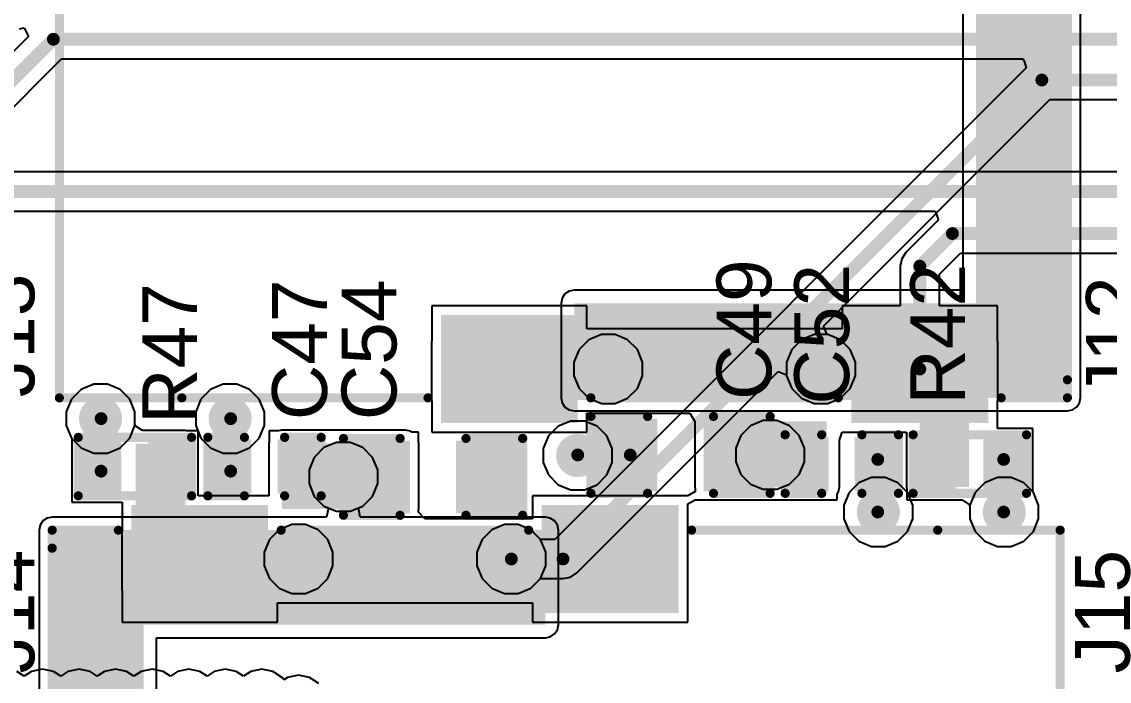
# Model space of a CAD drawing. Header units: inches. Extents: x -3 to 128, y -12 to 41.
# Drawn here: x 15.24 to 30.35, y 13.53 to 22.69 of the extents above; entities that cross this region are included whole.
import ezdxf

# ---------------------------------------------------------------- set-up
doc = ezdxf.new("R2010")
doc.units = ezdxf.units.IN
for name, color, linetype in [('Bottom Layer', 5, 'Continuous'), ('Bottom Overlay', 54, 'Continuous'), ('Layer 1', 16, 'Continuous'), ('Layer 2', 76, 'Continuous'), ('Top Layer', 1, 'Continuous'), ('Top Overlay', 2, 'Continuous'), ('Top Paste', 8, 'Continuous'), ('Top Solder', 216, 'Continuous'), ('Via Holes', 16, 'Continuous')]:
    doc.layers.add(name, color=color, linetype=linetype)
doc.styles.add('Arial', font='', dxfattribs={"height": 0.2})
doc.styles.get('Arial').set_extended_font_data('Arial')

msp = doc.modelspace()

# ---------------------------------------------------------------- hatches: boundary and pattern name
at = {"layer": 'Bottom Layer'}
h = msp.add_hatch(color=5, dxfattribs=at)
edge = h.paths.add_edge_path()
edge.add_arc((23.387, 17.867), 0.3, 0, 360)
h = msp.add_hatch(color=5, dxfattribs=at)
edge = h.paths.add_edge_path()
edge.add_arc((26.342, 17.867), 0.3, 0, 360)
h = msp.add_hatch(color=5, dxfattribs=at)
edge = h.paths.add_edge_path()
edge.add_arc((16.336, 17.178), 0.3, 0, 360)
h = msp.add_hatch(color=5, dxfattribs=at)
edge = h.paths.add_edge_path()
edge.add_arc((18.136, 17.178), 0.3, 0, 360)
h = msp.add_hatch(color=5, dxfattribs=at)
edge = h.paths.add_edge_path()
edge.add_arc((22.963, 16.666), 0.3, 0, 360)
h = msp.add_hatch(color=5, dxfattribs=at)
edge = h.paths.add_edge_path()
edge.add_arc((25.636, 16.674), 0.3, 0, 360)
h = msp.add_hatch(color=5, dxfattribs=at)
edge = h.paths.add_edge_path()
edge.add_arc((19.71, 16.37), 0.3, 0, 360)
h = msp.add_hatch(color=5, dxfattribs=at)
edge = h.paths.add_edge_path()
edge.add_arc((27.139, 15.881), 0.3, 0, 360)
h = msp.add_hatch(color=5, dxfattribs=at)
edge = h.paths.add_edge_path()
edge.add_arc((28.887, 15.881), 0.3, 0, 360)
h = msp.add_hatch(color=5, dxfattribs=at)
edge = h.paths.add_edge_path()
edge.add_arc((19.086, 15.229), 0.3, 0, 360)
h = msp.add_hatch(color=5, dxfattribs=at)
edge = h.paths.add_edge_path()
edge.add_arc((22.042, 15.229), 0.3, 0, 360)
at = {"layer": 'Layer 1'}
h = msp.add_hatch(color=16, dxfattribs=at)
edge = h.paths.add_edge_path()
edge.add_arc((23.387, 17.867), 0.3, 0, 360)
h = msp.add_hatch(color=16, dxfattribs=at)
edge = h.paths.add_edge_path()
edge.add_arc((26.342, 17.867), 0.3, 0, 360)
h = msp.add_hatch(color=16, dxfattribs=at)
edge = h.paths.add_edge_path()
edge.add_arc((16.336, 17.178), 0.3, 0, 360)
h = msp.add_hatch(color=16, dxfattribs=at)
edge = h.paths.add_edge_path()
edge.add_arc((18.136, 17.178), 0.3, 0, 360)
h = msp.add_hatch(color=16, dxfattribs=at)
edge = h.paths.add_edge_path()
edge.add_arc((22.963, 16.666), 0.3, 0, 360)
h = msp.add_hatch(color=16, dxfattribs=at)
edge = h.paths.add_edge_path()
edge.add_arc((25.636, 16.674), 0.3, 0, 360)
h = msp.add_hatch(color=16, dxfattribs=at)
edge = h.paths.add_edge_path()
edge.add_arc((19.71, 16.37), 0.3, 0, 360)
h = msp.add_hatch(color=16, dxfattribs=at)
edge = h.paths.add_edge_path()
edge.add_arc((27.139, 15.881), 0.3, 0, 360)
h = msp.add_hatch(color=16, dxfattribs=at)
edge = h.paths.add_edge_path()
edge.add_arc((28.887, 15.881), 0.3, 0, 360)
h = msp.add_hatch(color=16, dxfattribs=at)
edge = h.paths.add_edge_path()
edge.add_arc((19.086, 15.229), 0.3, 0, 360)
h = msp.add_hatch(color=16, dxfattribs=at)
edge = h.paths.add_edge_path()
edge.add_arc((22.042, 15.229), 0.3, 0, 360)
at = {"layer": 'Layer 2'}
for points in [[(29.765, 32.667), (28.495, 32.667), (28.495, 17.466), (29.765, 17.466)], [(29.765, 18.78), (22.915, 18.78), (22.915, 17.466), (29.765, 17.466)], [(15.664, 0.429), (16.934, 0.429), (16.934, 15.63), (15.664, 15.63)], [(15.664, 14.316), (22.514, 14.316), (22.514, 15.63), (15.664, 15.63)]]:
    msp.add_hatch(color=76, dxfattribs=at).paths.add_polyline_path(points)
h = msp.add_hatch(color=76, dxfattribs=at)
edge = h.paths.add_edge_path()
edge.add_arc((23.387, 17.867), 0.3, 0, 360)
h = msp.add_hatch(color=76, dxfattribs=at)
edge = h.paths.add_edge_path()
edge.add_arc((26.342, 17.867), 0.3, 0, 360)
h = msp.add_hatch(color=76, dxfattribs=at)
edge = h.paths.add_edge_path()
edge.add_arc((16.336, 17.178), 0.3, 0, 360)
h = msp.add_hatch(color=76, dxfattribs=at)
edge = h.paths.add_edge_path()
edge.add_arc((18.136, 17.178), 0.3, 0, 360)
h = msp.add_hatch(color=76, dxfattribs=at)
edge = h.paths.add_edge_path()
edge.add_arc((22.963, 16.666), 0.3, 0, 360)
h = msp.add_hatch(color=76, dxfattribs=at)
edge = h.paths.add_edge_path()
edge.add_arc((25.636, 16.674), 0.3, 0, 360)
h = msp.add_hatch(color=76, dxfattribs=at)
edge = h.paths.add_edge_path()
edge.add_arc((19.71, 16.37), 0.3, 0, 360)
h = msp.add_hatch(color=76, dxfattribs=at)
edge = h.paths.add_edge_path()
edge.add_arc((27.139, 15.881), 0.3, 0, 360)
h = msp.add_hatch(color=76, dxfattribs=at)
edge = h.paths.add_edge_path()
edge.add_arc((28.887, 15.881), 0.3, 0, 360)
h = msp.add_hatch(color=76, dxfattribs=at)
edge = h.paths.add_edge_path()
edge.add_arc((19.086, 15.229), 0.3, 0, 360)
h = msp.add_hatch(color=76, dxfattribs=at)
edge = h.paths.add_edge_path()
edge.add_arc((22.042, 15.229), 0.3, 0, 360)
at = {"layer": 'Top Layer'}
for points in [[(22.915, 17.167), (21.115, 17.167), (21.115, 18.567), (22.915, 18.567)], [(28.615, 17.167), (26.815, 17.167), (26.815, 18.567), (28.615, 18.567)], [(21.115, 17.437), (28.615, 17.437), (28.615, 18.245), (21.115, 18.245)], [(28.397, 18.059), (27.711, 18.059), (27.711, 16.23), (28.397, 16.23)], [(24.011, 17.119), (24.011, 16.23), (23.249, 16.23), (23.249, 17.119)], [(24.773, 16.23), (26.42, 16.23), (26.42, 17.14), (24.773, 17.14)], [(25.535, 17.119), (25.535, 16.23), (24.773, 16.23), (24.773, 17.119)], [(16.115, 16.195), (16.115, 16.83), (16.572, 16.83), (16.572, 16.195)], [(16.826, 15), (17.512, 15), (17.512, 16.83), (16.826, 16.83)], [(17.055, 16.195), (17.055, 16.83), (17.512, 16.83), (17.512, 16.195)], [(17.915, 16.195), (17.915, 16.83), (18.372, 16.83), (18.372, 16.195)], [(20.573, 16.835), (18.855, 16.835), (18.855, 15.925), (20.573, 15.925)], [(18.855, 16.195), (18.855, 16.83), (19.312, 16.83), (19.312, 16.195)], [(19.811, 15.925), (19.811, 16.814), (20.573, 16.814), (20.573, 15.925)], [(21.335, 15.925), (21.335, 16.814), (22.097, 16.814), (22.097, 15.925)], [(26.39, 16.865), (26.39, 16.23), (25.933, 16.23), (25.933, 16.865)], [(27.33, 16.865), (27.33, 16.23), (26.872, 16.23), (26.872, 16.865)], [(28.168, 16.865), (28.168, 16.23), (27.711, 16.23), (27.711, 16.865)], [(29.108, 16.865), (29.108, 16.23), (28.65, 16.23), (28.65, 16.865)], [(16.814, 15.929), (18.614, 15.929), (18.614, 14.529), (16.814, 14.529)], [(22.514, 15.929), (24.314, 15.929), (24.314, 14.529), (22.514, 14.529)], [(16.814, 14.799), (24.314, 14.799), (24.314, 15.607), (16.814, 15.607)]]:
    msp.add_hatch(color=1, dxfattribs=at).paths.add_polyline_path(points)
h = msp.add_hatch(color=1, dxfattribs=at)
edge = h.paths.add_edge_path()
edge.add_arc((23.387, 17.867), 0.3, 0, 360)
h = msp.add_hatch(color=1, dxfattribs=at)
edge = h.paths.add_edge_path()
edge.add_arc((26.342, 17.867), 0.3, 0, 360)
h = msp.add_hatch(color=1, dxfattribs=at)
edge = h.paths.add_edge_path()
edge.add_arc((16.336, 17.178), 0.3, 0, 360)
h = msp.add_hatch(color=1, dxfattribs=at)
edge = h.paths.add_edge_path()
edge.add_arc((18.136, 17.178), 0.3, 0, 360)
h = msp.add_hatch(color=1, dxfattribs=at)
edge = h.paths.add_edge_path()
edge.add_arc((22.963, 16.666), 0.3, 0, 360)
h = msp.add_hatch(color=1, dxfattribs=at)
edge = h.paths.add_edge_path()
edge.add_arc((25.636, 16.674), 0.3, 0, 360)
h = msp.add_hatch(color=1, dxfattribs=at)
edge = h.paths.add_edge_path()
edge.add_arc((19.71, 16.37), 0.3, 0, 360)
h = msp.add_hatch(color=1, dxfattribs=at)
edge = h.paths.add_edge_path()
edge.add_arc((27.139, 15.881), 0.3, 0, 360)
h = msp.add_hatch(color=1, dxfattribs=at)
edge = h.paths.add_edge_path()
edge.add_arc((28.887, 15.881), 0.3, 0, 360)
h = msp.add_hatch(color=1, dxfattribs=at)
edge = h.paths.add_edge_path()
edge.add_arc((19.086, 15.229), 0.3, 0, 360)
h = msp.add_hatch(color=1, dxfattribs=at)
edge = h.paths.add_edge_path()
edge.add_arc((22.042, 15.229), 0.3, 0, 360)
at = {"layer": 'Top Paste'}
for points in [[(22.915, 17.167), (21.115, 17.167), (21.115, 18.567), (22.915, 18.567)], [(28.615, 17.167), (26.815, 17.167), (26.815, 18.567), (28.615, 18.567)], [(24.011, 17.119), (24.011, 16.23), (23.249, 16.23), (23.249, 17.119)], [(25.535, 17.119), (25.535, 16.23), (24.773, 16.23), (24.773, 17.119)], [(16.115, 16.195), (16.115, 16.83), (16.572, 16.83), (16.572, 16.195)], [(17.055, 16.195), (17.055, 16.83), (17.512, 16.83), (17.512, 16.195)], [(17.915, 16.195), (17.915, 16.83), (18.372, 16.83), (18.372, 16.195)], [(18.855, 16.195), (18.855, 16.83), (19.312, 16.83), (19.312, 16.195)], [(19.811, 15.925), (19.811, 16.814), (20.573, 16.814), (20.573, 15.925)], [(21.335, 15.925), (21.335, 16.814), (22.097, 16.814), (22.097, 15.925)], [(26.39, 16.865), (26.39, 16.23), (25.933, 16.23), (25.933, 16.865)], [(27.33, 16.865), (27.33, 16.23), (26.872, 16.23), (26.872, 16.865)], [(28.168, 16.865), (28.168, 16.23), (27.711, 16.23), (27.711, 16.865)], [(29.108, 16.865), (29.108, 16.23), (28.65, 16.23), (28.65, 16.865)], [(16.814, 15.929), (18.614, 15.929), (18.614, 14.529), (16.814, 14.529)], [(22.514, 15.929), (24.314, 15.929), (24.314, 14.529), (22.514, 14.529)]]:
    msp.add_hatch(color=8, dxfattribs=at).paths.add_polyline_path(points)
at = {"layer": 'Top Solder'}
for points in [[(22.965, 17.117), (21.065, 17.117), (21.065, 18.617), (22.965, 18.617)], [(28.665, 17.117), (26.765, 17.117), (26.765, 18.617), (28.665, 18.617)], [(24.071, 17.179), (24.071, 16.17), (23.189, 16.17), (23.189, 17.179)], [(25.595, 17.179), (25.595, 16.17), (24.713, 16.17), (24.713, 17.179)], [(26.45, 16.925), (26.45, 16.17), (25.873, 16.17), (25.873, 16.925)], [(27.39, 16.925), (27.39, 16.17), (26.812, 16.17), (26.812, 16.925)], [(28.223, 16.92), (28.223, 16.175), (27.656, 16.175), (27.656, 16.92)], [(29.163, 16.92), (29.163, 16.175), (28.595, 16.175), (28.595, 16.92)], [(16.06, 16.14), (16.06, 16.885), (16.627, 16.885), (16.627, 16.14)], [(17, 16.14), (17, 16.885), (17.567, 16.885), (17.567, 16.14)], [(17.855, 16.135), (17.855, 16.89), (18.432, 16.89), (18.432, 16.135)], [(18.795, 16.135), (18.795, 16.89), (19.372, 16.89), (19.372, 16.135)], [(19.751, 15.865), (19.751, 16.874), (20.633, 16.874), (20.633, 15.865)], [(21.275, 15.865), (21.275, 16.874), (22.157, 16.874), (22.157, 15.865)], [(16.764, 15.979), (18.664, 15.979), (18.664, 14.479), (16.764, 14.479)], [(22.464, 15.979), (24.364, 15.979), (24.364, 14.479), (22.464, 14.479)]]:
    msp.add_hatch(color=216, dxfattribs=at).paths.add_polyline_path(points)
at = {"layer": 'Via Holes'}
h = msp.add_hatch(color=7, dxfattribs=at)
edge = h.paths.add_edge_path()
edge.add_arc((23.387, 17.867), 0.15, 0, 360)
h = msp.add_hatch(color=7, dxfattribs=at)
edge = h.paths.add_edge_path()
edge.add_arc((26.342, 17.867), 0.15, 0, 360)
h = msp.add_hatch(color=7, dxfattribs=at)
edge = h.paths.add_edge_path()
edge.add_arc((16.336, 17.178), 0.15, 0, 360)
h = msp.add_hatch(color=7, dxfattribs=at)
edge = h.paths.add_edge_path()
edge.add_arc((18.136, 17.178), 0.15, 0, 360)
h = msp.add_hatch(color=7, dxfattribs=at)
edge = h.paths.add_edge_path()
edge.add_arc((22.963, 16.666), 0.15, 0, 360)
h = msp.add_hatch(color=7, dxfattribs=at)
edge = h.paths.add_edge_path()
edge.add_arc((25.636, 16.674), 0.15, 0, 360)
h = msp.add_hatch(color=7, dxfattribs=at)
edge = h.paths.add_edge_path()
edge.add_arc((19.71, 16.37), 0.15, 0, 360)
h = msp.add_hatch(color=7, dxfattribs=at)
edge = h.paths.add_edge_path()
edge.add_arc((27.139, 15.881), 0.15, 0, 360)
h = msp.add_hatch(color=7, dxfattribs=at)
edge = h.paths.add_edge_path()
edge.add_arc((28.887, 15.881), 0.15, 0, 360)
h = msp.add_hatch(color=7, dxfattribs=at)
edge = h.paths.add_edge_path()
edge.add_arc((19.086, 15.229), 0.15, 0, 360)
h = msp.add_hatch(color=7, dxfattribs=at)
edge = h.paths.add_edge_path()
edge.add_arc((22.042, 15.229), 0.15, 0, 360)

# ---------------------------------------------------------------- linework, layer by layer
at = {"layer": 'Bottom Layer'}
for p, q in [((23.292, 18.345), (23.116, 18.272)), ((23.482, 18.345), (23.292, 18.345)), ((23.657, 18.272), (23.482, 18.345)), ((26.247, 18.345), (26.072, 18.272)), ((26.437, 18.345), (26.247, 18.345)), ((26.613, 18.272), (26.437, 18.345)), ((22.982, 18.138), (22.909, 17.962)), ((23.116, 18.272), (22.982, 18.138)), ((23.792, 18.138), (23.657, 18.272)), ((23.865, 17.962), (23.792, 18.138)), ((25.937, 18.138), (25.865, 17.962)), ((26.072, 18.272), (25.937, 18.138)), ((26.747, 18.138), (26.613, 18.272)), ((26.82, 17.962), (26.747, 18.138)), ((22.909, 17.962), (22.909, 17.772)), ((23.865, 17.772), (23.865, 17.962)), ((25.865, 17.962), (25.865, 17.772)), ((26.82, 17.772), (26.82, 17.962)), ((22.909, 17.772), (22.982, 17.596)), ((23.792, 17.596), (23.865, 17.772)), ((25.865, 17.772), (25.937, 17.596)), ((26.747, 17.596), (26.82, 17.772)), ((16.065, 17.583), (15.931, 17.449)), ((16.241, 17.656), (16.065, 17.583)), ((16.431, 17.656), (16.241, 17.656)), ((16.607, 17.583), (16.431, 17.656)), ((16.741, 17.449), (16.607, 17.583)), ((17.865, 17.583), (17.731, 17.449)), ((18.041, 17.656), (17.865, 17.583)), ((18.231, 17.656), (18.041, 17.656)), ((18.407, 17.583), (18.231, 17.656)), ((18.541, 17.449), (18.407, 17.583)), ((22.982, 17.596), (23.116, 17.462)), ((23.657, 17.462), (23.792, 17.596)), ((25.937, 17.596), (26.072, 17.462)), ((26.613, 17.462), (26.747, 17.596)), ((15.931, 17.449), (15.858, 17.273)), ((16.814, 17.273), (16.741, 17.449)), ((17.731, 17.449), (17.658, 17.273)), ((18.614, 17.273), (18.541, 17.449)), ((23.116, 17.462), (23.292, 17.389)), ((23.292, 17.389), (23.482, 17.389)), ((23.482, 17.389), (23.657, 17.462)), ((26.072, 17.462), (26.247, 17.389)), ((26.247, 17.389), (26.437, 17.389)), ((26.437, 17.389), (26.613, 17.462)), ((15.858, 17.273), (15.858, 17.083)), ((16.814, 17.083), (16.814, 17.273)), ((17.658, 17.273), (17.658, 17.083)), ((18.614, 17.083), (18.614, 17.273)), ((15.858, 17.083), (15.931, 16.908)), ((16.741, 16.908), (16.814, 17.083)), ((17.658, 17.083), (17.731, 16.908)), ((18.541, 16.908), (18.614, 17.083)), ((22.693, 17.072), (22.558, 16.937)), ((22.868, 17.144), (22.693, 17.072)), ((23.058, 17.144), (22.868, 17.144)), ((23.234, 17.072), (23.058, 17.144)), ((23.368, 16.937), (23.234, 17.072)), ((22.558, 16.937), (22.485, 16.761)), ((23.441, 16.761), (23.368, 16.937)), ((15.931, 16.908), (16.065, 16.773)), ((16.065, 16.773), (16.241, 16.7)), ((16.431, 16.7), (16.607, 16.773)), ((16.607, 16.773), (16.741, 16.908)), ((17.731, 16.908), (17.865, 16.773)), ((17.865, 16.773), (18.041, 16.7)), ((18.231, 16.7), (18.407, 16.773)), ((18.407, 16.773), (18.541, 16.908)), ((16.241, 16.7), (16.431, 16.7)), ((18.041, 16.7), (18.231, 16.7)), ((22.485, 16.761), (22.485, 16.571)), ((23.441, 16.571), (23.441, 16.761)), ((22.485, 16.571), (22.558, 16.396)), ((23.368, 16.396), (23.441, 16.571)), ((22.558, 16.396), (22.693, 16.261)), ((23.234, 16.261), (23.368, 16.396)), ((27.044, 16.359), (26.868, 16.286)), ((27.234, 16.359), (27.044, 16.359)), ((27.41, 16.286), (27.234, 16.359)), ((28.792, 16.359), (28.616, 16.286)), ((28.982, 16.359), (28.792, 16.359)), ((29.158, 16.286), (28.982, 16.359)), ((22.693, 16.261), (22.868, 16.189)), ((22.868, 16.189), (23.058, 16.189)), ((23.058, 16.189), (23.234, 16.261)), ((26.868, 16.286), (26.734, 16.152)), ((27.544, 16.152), (27.41, 16.286)), ((28.616, 16.286), (28.482, 16.152)), ((29.292, 16.152), (29.158, 16.286)), ((26.734, 16.152), (26.661, 15.976)), ((27.617, 15.976), (27.544, 16.152)), ((28.482, 16.152), (28.409, 15.976)), ((29.365, 15.976), (29.292, 16.152)), ((26.661, 15.976), (26.661, 15.786)), ((27.617, 15.786), (27.617, 15.976)), ((28.409, 15.976), (28.409, 15.786)), ((29.365, 15.786), (29.365, 15.976)), ((26.661, 15.786), (26.734, 15.61)), ((27.544, 15.61), (27.617, 15.786)), ((28.409, 15.786), (28.482, 15.61)), ((29.292, 15.61), (29.365, 15.786)), ((18.815, 15.634), (18.681, 15.5)), ((18.991, 15.707), (18.815, 15.634)), ((19.181, 15.707), (18.991, 15.707)), ((19.357, 15.634), (19.181, 15.707)), ((19.491, 15.5), (19.357, 15.634)), ((21.771, 15.634), (21.637, 15.5)), ((21.947, 15.707), (21.771, 15.634)), ((22.137, 15.707), (21.947, 15.707)), ((22.312, 15.634), (22.137, 15.707)), ((22.447, 15.5), (22.312, 15.634)), ((26.734, 15.61), (26.868, 15.476)), ((27.41, 15.476), (27.544, 15.61)), ((28.482, 15.61), (28.616, 15.476)), ((29.158, 15.476), (29.292, 15.61)), ((18.681, 15.5), (18.608, 15.324)), ((19.564, 15.324), (19.491, 15.5)), ((21.637, 15.5), (21.564, 15.324)), ((22.519, 15.324), (22.447, 15.5)), ((26.868, 15.476), (27.044, 15.403)), ((27.234, 15.403), (27.41, 15.476)), ((28.616, 15.476), (28.792, 15.403)), ((28.982, 15.403), (29.158, 15.476)), ((18.608, 15.324), (18.608, 15.134)), ((19.564, 15.134), (19.564, 15.324)), ((21.564, 15.324), (21.564, 15.134)), ((22.519, 15.134), (22.519, 15.324)), ((27.044, 15.403), (27.234, 15.403)), ((28.792, 15.403), (28.982, 15.403)), ((18.608, 15.134), (18.681, 14.959)), ((19.491, 14.959), (19.564, 15.134)), ((21.564, 15.134), (21.637, 14.959)), ((22.447, 14.959), (22.519, 15.134)), ((18.681, 14.959), (18.815, 14.824)), ((19.357, 14.824), (19.491, 14.959)), ((21.637, 14.959), (21.771, 14.824)), ((22.312, 14.824), (22.447, 14.959)), ((18.815, 14.824), (18.991, 14.751)), ((19.181, 14.751), (19.357, 14.824)), ((21.771, 14.824), (21.947, 14.751)), ((22.137, 14.751), (22.312, 14.824)), ((18.991, 14.751), (19.181, 14.751)), ((21.947, 14.751), (22.137, 14.751))]:
    msp.add_line(p, q, dxfattribs=at)
at = {"layer": 'Layer 1'}
for p, q in [((15.209, 22.589), (15.274, 22.602)), ((15.274, 22.602), (15.336, 22.485)), ((15.336, 22.485), (11.196, 18.345)), ((11.58, 17.96), (15.794, 22.174)), ((15.794, 22.174), (29.144, 22.174)), ((29.144, 22.174), (29.166, 22.143)), ((29.166, 22.143), (29.192, 22.047)), ((29.192, 22.047), (22.647, 15.501)), ((26.377, 18.462), (29.522, 21.607)), ((29.522, 21.607), (54.808, 21.607)), ((26.426, 18.345), (26.377, 18.462)), ((23.292, 18.345), (23.116, 18.272)), ((23.482, 18.345), (23.292, 18.345)), ((23.657, 18.272), (23.482, 18.345)), ((26.437, 18.345), (26.426, 18.345)), ((26.613, 18.272), (26.437, 18.345)), ((22.982, 18.138), (22.909, 17.962)), ((23.116, 18.272), (22.982, 18.138)), ((23.792, 18.138), (23.657, 18.272)), ((23.865, 17.962), (23.792, 18.138)), ((26.747, 18.138), (26.613, 18.272)), ((26.82, 17.962), (26.747, 18.138)), ((22.909, 17.962), (22.909, 17.772)), ((22.952, 15.037), (25.747, 17.832)), ((23.865, 17.772), (23.865, 17.962)), ((25.747, 17.832), (25.865, 17.784)), ((26.82, 17.772), (26.82, 17.962)), ((22.909, 17.772), (22.982, 17.596)), ((23.792, 17.596), (23.865, 17.772)), ((25.865, 17.784), (25.865, 17.772)), ((25.865, 17.772), (25.937, 17.596)), ((26.747, 17.596), (26.82, 17.772)), ((16.065, 17.583), (15.931, 17.449)), ((16.241, 17.656), (16.065, 17.583)), ((16.431, 17.656), (16.241, 17.656)), ((16.607, 17.583), (16.431, 17.656)), ((16.741, 17.449), (16.607, 17.583)), ((22.982, 17.596), (23.116, 17.462)), ((23.657, 17.462), (23.792, 17.596)), ((25.937, 17.596), (26.072, 17.462)), ((26.613, 17.462), (26.747, 17.596)), ((15.931, 17.449), (15.858, 17.273)), ((16.814, 17.273), (16.741, 17.449)), ((23.116, 17.462), (23.292, 17.389)), ((23.292, 17.389), (23.482, 17.389)), ((23.482, 17.389), (23.657, 17.462)), ((26.072, 17.462), (26.247, 17.389)), ((26.247, 17.389), (26.437, 17.389)), ((26.437, 17.389), (26.613, 17.462)), ((15.858, 17.273), (15.858, 17.083)), ((16.814, 17.083), (16.814, 17.273)), ((15.858, 17.083), (15.931, 16.908)), ((16.741, 16.908), (16.814, 17.083)), ((25.365, 17.079), (25.231, 16.945)), ((25.541, 17.152), (25.365, 17.079)), ((25.731, 17.152), (25.541, 17.152)), ((25.907, 17.079), (25.731, 17.152)), ((26.041, 16.945), (25.907, 17.079)), ((25.231, 16.945), (25.158, 16.769)), ((26.114, 16.769), (26.041, 16.945)), ((15.931, 16.908), (16.065, 16.773)), ((16.065, 16.773), (16.241, 16.7)), ((16.431, 16.7), (16.607, 16.773)), ((16.607, 16.773), (16.741, 16.908)), ((19.439, 16.775), (19.305, 16.64)), ((19.615, 16.847), (19.439, 16.775)), ((19.805, 16.847), (19.615, 16.847)), ((19.98, 16.775), (19.805, 16.847)), ((20.115, 16.64), (19.98, 16.775)), ((25.158, 16.769), (25.158, 16.579)), ((26.114, 16.579), (26.114, 16.769)), ((16.241, 16.7), (16.431, 16.7)), ((19.305, 16.64), (19.232, 16.465)), ((20.187, 16.465), (20.115, 16.64)), ((19.232, 16.465), (19.232, 16.275)), ((20.187, 16.275), (20.187, 16.465)), ((25.158, 16.579), (25.231, 16.404)), ((26.041, 16.404), (26.114, 16.579)), ((25.231, 16.404), (25.365, 16.269)), ((25.907, 16.269), (26.041, 16.404)), ((28.792, 16.359), (28.616, 16.286)), ((28.982, 16.359), (28.792, 16.359)), ((29.158, 16.286), (28.982, 16.359)), ((19.232, 16.275), (19.305, 16.099)), ((20.115, 16.099), (20.187, 16.275)), ((25.365, 16.269), (25.541, 16.197)), ((25.541, 16.197), (25.731, 16.197)), ((25.731, 16.197), (25.907, 16.269)), ((28.616, 16.286), (28.482, 16.152)), ((29.292, 16.152), (29.158, 16.286)), ((19.305, 16.099), (19.439, 15.964)), ((19.98, 15.964), (20.115, 16.099)), ((28.482, 16.152), (28.409, 15.976)), ((29.365, 15.976), (29.292, 16.152)), ((19.439, 15.964), (19.615, 15.892)), ((19.615, 15.892), (19.805, 15.892)), ((19.805, 15.892), (19.98, 15.964)), ((28.409, 15.976), (28.409, 15.786)), ((29.365, 15.786), (29.365, 15.976)), ((28.409, 15.786), (28.482, 15.61)), ((29.292, 15.61), (29.365, 15.786)), ((18.815, 15.634), (18.681, 15.5)), ((18.991, 15.707), (18.815, 15.634)), ((19.181, 15.707), (18.991, 15.707)), ((19.357, 15.634), (19.181, 15.707)), ((19.491, 15.5), (19.357, 15.634)), ((21.771, 15.634), (21.637, 15.5)), ((21.947, 15.707), (21.771, 15.634)), ((22.137, 15.707), (21.947, 15.707)), ((22.312, 15.634), (22.137, 15.707)), ((22.445, 15.501), (22.312, 15.634)), ((28.482, 15.61), (28.616, 15.476)), ((29.158, 15.476), (29.292, 15.61)), ((18.681, 15.5), (18.608, 15.324)), ((19.564, 15.324), (19.491, 15.5)), ((21.637, 15.5), (21.564, 15.324)), ((22.647, 15.501), (22.445, 15.501)), ((28.616, 15.476), (28.792, 15.403)), ((28.982, 15.403), (29.158, 15.476)), ((18.608, 15.324), (18.608, 15.134)), ((19.564, 15.134), (19.564, 15.324)), ((21.564, 15.324), (21.564, 15.134)), ((28.792, 15.403), (28.982, 15.403)), ((18.608, 15.134), (18.681, 14.959)), ((19.491, 14.959), (19.564, 15.134)), ((21.564, 15.134), (21.637, 14.959)), ((18.681, 14.959), (18.815, 14.824)), ((19.357, 14.824), (19.491, 14.959)), ((21.637, 14.959), (21.771, 14.824)), ((22.312, 14.824), (22.445, 14.957)), ((22.445, 14.957), (22.759, 14.957)), ((22.759, 14.957), (22.863, 14.978)), ((22.863, 14.978), (22.952, 15.037)), ((18.815, 14.824), (18.991, 14.751)), ((19.181, 14.751), (19.357, 14.824)), ((21.771, 14.824), (21.947, 14.751)), ((22.137, 14.751), (22.312, 14.824)), ((18.991, 14.751), (19.181, 14.751)), ((21.947, 14.751), (22.137, 14.751)), ((15.275, 13.6), (15.174, 13.667)), ((15.375, 13.667), (15.275, 13.6)), ((15.529, 13.698), (15.375, 13.667)), ((15.682, 13.667), (15.529, 13.698)), ((15.783, 13.6), (15.682, 13.667)), ((15.883, 13.667), (15.783, 13.6)), ((16.037, 13.698), (15.883, 13.667)), ((16.19, 13.667), (16.037, 13.698)), ((16.291, 13.6), (16.19, 13.667)), ((16.391, 13.667), (16.291, 13.6)), ((16.545, 13.698), (16.391, 13.667)), ((16.698, 13.667), (16.545, 13.698)), ((16.799, 13.6), (16.698, 13.667)), ((16.899, 13.667), (16.799, 13.6)), ((17.053, 13.698), (16.899, 13.667)), ((17.206, 13.667), (17.053, 13.698)), ((17.307, 13.6), (17.206, 13.667)), ((17.407, 13.667), (17.307, 13.6)), ((17.561, 13.698), (17.407, 13.667)), ((17.714, 13.667), (17.561, 13.698)), ((17.815, 13.6), (17.714, 13.667)), ((17.915, 13.667), (17.815, 13.6)), ((18.069, 13.698), (17.915, 13.667)), ((18.222, 13.667), (18.069, 13.698)), ((18.323, 13.6), (18.222, 13.667)), ((18.423, 13.667), (18.323, 13.6)), ((18.577, 13.698), (18.423, 13.667)), ((18.73, 13.667), (18.577, 13.698)), ((18.861, 13.58), (18.73, 13.667)), ((19.085, 13.616), (18.931, 13.585)), ((19.238, 13.585), (19.085, 13.616)), ((18.88, 13.551), (18.861, 13.58)), ((18.931, 13.585), (18.88, 13.551)), ((19.369, 13.498), (19.238, 13.585))]:
    msp.add_line(p, q, dxfattribs=at)
for points in [[(11.102, 17.867, 0.178, 0.178, 0), (15.681, 22.446, 0.178, 0.178, 0)], [(15.681, 22.446, 0.178, 0.178, 0), (56.021, 22.446, 0.178, 0.178, 0)], [(22.759, 15.229, 0.178, 0.178, 0), (29.409, 21.879, 0.178, 0.178, 0)], [(29.409, 21.879, 0.178, 0.178, 0), (55.212, 21.879, 0.178, 0.178, 0)], [(22.042, 15.229, 0.178, 0.178, 0), (22.759, 15.229, 0.178, 0.178, 0)]]:
    msp.add_lwpolyline(points, format="xyseb", dxfattribs=at)
for points in [[(15.637, 22.446, 0.0889, 0.0889, 1), (15.726, 22.446, 0.0889, 0.0889, 1)], [(15.637, 22.446, 0.0889, 0.0889, 1), (15.726, 22.446, 0.0889, 0.0889, 1)], [(29.365, 21.879, 0.0889, 0.0889, 1), (29.454, 21.879, 0.0889, 0.0889, 1)], [(29.365, 21.879, 0.0889, 0.0889, 1), (29.454, 21.879, 0.0889, 0.0889, 1)], [(21.997, 15.229, 0.0889, 0.0889, 1), (22.086, 15.229, 0.0889, 0.0889, 1)], [(22.715, 15.229, 0.0889, 0.0889, 1), (22.804, 15.229, 0.0889, 0.0889, 1)], [(22.715, 15.229, 0.0889, 0.0889, 1), (22.804, 15.229, 0.0889, 0.0889, 1)]]:
    msp.add_lwpolyline(points, format="xyseb", close=True, dxfattribs=at)
at = {"layer": 'Layer 2'}
for p, q in [((28.313, 32.667), (28.313, 18.962)), ((29.946, 17.466), (29.946, 32.667)), ((22.786, 18.909), (22.747, 18.85)), ((22.845, 18.948), (22.786, 18.909)), ((22.915, 18.962), (22.845, 18.948)), ((28.313, 18.962), (22.915, 18.962)), ((22.747, 18.85), (22.733, 18.78)), ((22.733, 18.78), (22.733, 17.466)), ((17.865, 17.583), (17.731, 17.449)), ((18.041, 17.656), (17.865, 17.583)), ((18.231, 17.656), (18.041, 17.656)), ((18.407, 17.583), (18.231, 17.656)), ((18.541, 17.449), (18.407, 17.583)), ((17.731, 17.449), (17.658, 17.273)), ((18.614, 17.273), (18.541, 17.449)), ((22.733, 17.466), (22.747, 17.397)), ((22.747, 17.397), (22.786, 17.338)), ((29.893, 17.338), (29.932, 17.397)), ((29.932, 17.397), (29.946, 17.466)), ((17.658, 17.273), (17.658, 17.083)), ((18.614, 17.083), (18.614, 17.273)), ((22.786, 17.338), (22.845, 17.298)), ((22.845, 17.298), (22.915, 17.285)), ((22.915, 17.285), (29.765, 17.285)), ((29.765, 17.285), (29.834, 17.298)), ((29.834, 17.298), (29.893, 17.338)), ((17.658, 17.083), (17.731, 16.908)), ((18.541, 16.908), (18.614, 17.083)), ((22.693, 17.072), (22.558, 16.937)), ((22.868, 17.144), (22.693, 17.072)), ((23.058, 17.144), (22.868, 17.144)), ((23.234, 17.072), (23.058, 17.144)), ((23.368, 16.937), (23.234, 17.072)), ((25.365, 17.079), (25.231, 16.945)), ((25.541, 17.152), (25.365, 17.079)), ((25.731, 17.152), (25.541, 17.152)), ((25.907, 17.079), (25.731, 17.152)), ((26.041, 16.945), (25.907, 17.079)), ((22.558, 16.937), (22.485, 16.761)), ((23.441, 16.761), (23.368, 16.937)), ((25.231, 16.945), (25.158, 16.769)), ((26.114, 16.769), (26.041, 16.945)), ((17.731, 16.908), (17.865, 16.773)), ((17.865, 16.773), (18.041, 16.7)), ((18.231, 16.7), (18.407, 16.773)), ((18.407, 16.773), (18.541, 16.908)), ((19.439, 16.775), (19.305, 16.64)), ((19.615, 16.847), (19.439, 16.775)), ((19.805, 16.847), (19.615, 16.847)), ((19.98, 16.775), (19.805, 16.847)), ((20.115, 16.64), (19.98, 16.775)), ((25.158, 16.769), (25.158, 16.579)), ((26.114, 16.579), (26.114, 16.769)), ((18.041, 16.7), (18.231, 16.7)), ((19.305, 16.64), (19.232, 16.465)), ((20.187, 16.465), (20.115, 16.64)), ((22.485, 16.761), (22.485, 16.571)), ((23.441, 16.571), (23.441, 16.761)), ((19.232, 16.465), (19.232, 16.275)), ((20.187, 16.275), (20.187, 16.465)), ((22.485, 16.571), (22.558, 16.396)), ((23.368, 16.396), (23.441, 16.571)), ((25.158, 16.579), (25.231, 16.404)), ((26.041, 16.404), (26.114, 16.579)), ((22.558, 16.396), (22.693, 16.261)), ((23.234, 16.261), (23.368, 16.396)), ((25.231, 16.404), (25.365, 16.269)), ((25.907, 16.269), (26.041, 16.404)), ((27.044, 16.359), (26.868, 16.286)), ((27.234, 16.359), (27.044, 16.359)), ((27.41, 16.286), (27.234, 16.359)), ((19.232, 16.275), (19.305, 16.099)), ((20.115, 16.099), (20.187, 16.275)), ((22.693, 16.261), (22.868, 16.189)), ((22.868, 16.189), (23.058, 16.189)), ((23.058, 16.189), (23.234, 16.261)), ((25.365, 16.269), (25.541, 16.197)), ((25.541, 16.197), (25.731, 16.197)), ((25.731, 16.197), (25.907, 16.269)), ((26.868, 16.286), (26.734, 16.152)), ((27.544, 16.152), (27.41, 16.286)), ((19.305, 16.099), (19.439, 15.964)), ((19.98, 15.964), (20.115, 16.099)), ((26.734, 16.152), (26.661, 15.976)), ((27.617, 15.976), (27.544, 16.152)), ((19.439, 15.964), (19.502, 15.939)), ((19.502, 15.939), (19.476, 15.812)), ((19.918, 15.939), (19.98, 15.964)), ((19.943, 15.812), (19.918, 15.939)), ((26.661, 15.976), (26.661, 15.786)), ((27.617, 15.786), (27.617, 15.976)), ((15.536, 15.758), (15.496, 15.7)), ((15.594, 15.798), (15.536, 15.758)), ((15.664, 15.812), (15.594, 15.798)), ((19.476, 15.812), (15.664, 15.812)), ((22.514, 15.812), (19.943, 15.812)), ((22.583, 15.798), (22.514, 15.812)), ((22.642, 15.758), (22.583, 15.798)), ((22.681, 15.7), (22.642, 15.758)), ((26.661, 15.786), (26.734, 15.61)), ((27.544, 15.61), (27.617, 15.786)), ((15.496, 15.7), (15.483, 15.63)), ((15.483, 15.63), (15.483, 14.316)), ((22.695, 15.63), (22.681, 15.7)), ((22.695, 14.316), (22.695, 15.63)), ((26.734, 15.61), (26.868, 15.476)), ((27.41, 15.476), (27.544, 15.61)), ((26.868, 15.476), (27.044, 15.403)), ((27.234, 15.403), (27.41, 15.476)), ((27.044, 15.403), (27.234, 15.403)), ((15.483, 14.316), (15.483, 0.429)), ((22.642, 14.188), (22.681, 14.246)), ((22.681, 14.246), (22.695, 14.316)), ((17.115, 0.429), (17.115, 14.135)), ((17.115, 14.135), (22.514, 14.135)), ((22.514, 14.135), (22.583, 14.148)), ((22.583, 14.148), (22.642, 14.188))]:
    msp.add_line(p, q, dxfattribs=at)
at = {"layer": 'Top Layer'}
for p, q in [((56.395, 20.604), (11.743, 20.604)), ((11.706, 20.06), (27.927, 20.06)), ((27.927, 20.06), (27.966, 19.963)), ((27.966, 19.963), (27.969, 19.933)), ((27.969, 19.933), (27.522, 19.487)), ((27.522, 19.487), (27.463, 19.399)), ((27.463, 19.399), (27.443, 19.295)), ((27.986, 19.182), (28.28, 19.476)), ((28.28, 19.476), (58.406, 19.476)), ((27.443, 19.295), (27.443, 18.745)), ((27.986, 18.745), (27.986, 19.182)), ((23.092, 18.745), (20.937, 18.745)), ((20.937, 18.745), (20.937, 18.262)), ((23.092, 18.426), (23.092, 18.745)), ((27.443, 18.745), (26.637, 18.745)), ((26.637, 18.745), (26.637, 18.426)), ((28.792, 18.745), (27.986, 18.745)), ((28.792, 18.262), (28.792, 18.745)), ((26.637, 18.426), (23.092, 18.426)), ((20.937, 18.262), (20.933, 18.245)), ((20.933, 18.245), (20.933, 17.437)), ((28.796, 18.245), (28.792, 18.262)), ((28.796, 17.437), (28.796, 18.245)), ((16.065, 17.583), (15.931, 17.449)), ((16.241, 17.656), (16.065, 17.583)), ((16.431, 17.656), (16.241, 17.656)), ((16.607, 17.583), (16.431, 17.656)), ((16.741, 17.449), (16.607, 17.583)), ((15.931, 17.449), (15.858, 17.273)), ((16.814, 17.273), (16.741, 17.449)), ((20.933, 17.437), (20.937, 17.42)), ((20.937, 17.42), (20.937, 16.989)), ((28.792, 17.42), (28.796, 17.437)), ((28.792, 17.043), (28.792, 17.42)), ((15.858, 17.273), (15.858, 17.083)), ((16.814, 17.133), (16.814, 17.273)), ((23.092, 16.989), (23.092, 17.256)), ((23.092, 17.256), (24.519, 17.256)), ((24.519, 17.256), (24.591, 17.14)), ((15.858, 17.083), (15.931, 16.908)), ((16.819, 17.08), (16.814, 17.133)), ((16.921, 17.011), (16.819, 17.08)), ((24.591, 17.14), (24.591, 16.23)), ((17.512, 17.011), (16.921, 17.011)), ((17.53, 17.007), (17.512, 17.011)), ((17.69, 17.007), (17.53, 17.007)), ((17.69, 16.847), (17.69, 17.007)), ((18.81, 17.007), (18.677, 17.007)), ((18.677, 17.007), (18.677, 16.852)), ((18.855, 17.016), (18.81, 17.007)), ((20.573, 17.016), (18.855, 17.016)), ((20.643, 17.002), (20.573, 17.016)), ((20.659, 16.992), (20.643, 17.002)), ((20.751, 16.992), (20.659, 16.992)), ((20.751, 16.853), (20.751, 16.992)), ((20.937, 16.989), (23.092, 16.989)), ((26.601, 16.877), (26.637, 16.989)), ((26.637, 16.989), (27.529, 16.989)), ((27.529, 16.989), (27.529, 16.23)), ((29.285, 17.043), (28.792, 17.043)), ((29.285, 16.158), (29.285, 17.043)), ((15.931, 16.908), (15.937, 16.901)), ((15.937, 16.901), (15.937, 16.017)), ((17.694, 16.83), (17.69, 16.847)), ((17.694, 16.107), (17.694, 16.83)), ((18.677, 16.852), (18.674, 16.835)), ((18.674, 16.835), (18.674, 16.107)), ((20.755, 16.835), (20.751, 16.853)), ((20.755, 15.925), (20.755, 16.835)), ((26.601, 16.23), (26.601, 16.877)), ((24.595, 16.165), (24.492, 16.107)), ((24.591, 16.23), (24.595, 16.212)), ((24.595, 16.212), (24.595, 16.179)), ((24.595, 16.179), (24.595, 16.165)), ((26.587, 16.16), (26.601, 16.23)), ((27.529, 16.23), (27.533, 16.212)), ((27.533, 16.212), (27.533, 16.052)), ((15.937, 16.017), (16.636, 16.017)), ((16.636, 16.017), (16.636, 15.624)), ((18.674, 16.107), (17.694, 16.107)), ((24.433, 16.107), (22.336, 16.107)), ((22.336, 16.107), (22.336, 15.788)), ((24.473, 16.107), (24.433, 16.107)), ((24.433, 16.107), (24.433, 16.107)), ((24.433, 16.107), (24.433, 16.107)), ((24.492, 16.107), (24.473, 16.107)), ((24.492, 15.994), (24.595, 16.052)), ((24.595, 16.052), (24.614, 16.052)), ((24.614, 16.052), (24.654, 16.052)), ((24.654, 16.052), (24.654, 16.052)), ((24.654, 16.052), (24.772, 16.049)), ((24.772, 16.049), (24.773, 16.049)), ((24.773, 16.049), (26.42, 16.049)), ((26.42, 16.049), (26.437, 16.052)), ((26.437, 16.052), (26.568, 16.052)), ((26.568, 16.131), (26.587, 16.16)), ((26.568, 16.052), (26.568, 16.131)), ((27.533, 16.052), (27.693, 16.052)), ((27.693, 16.052), (27.711, 16.049)), ((27.711, 16.049), (28.302, 16.049)), ((28.302, 16.049), (28.404, 15.98)), ((29.292, 16.152), (29.285, 16.158)), ((29.365, 15.976), (29.292, 16.152)), ((20.752, 15.878), (20.753, 15.915)), ((20.842, 15.788), (20.752, 15.878)), ((20.753, 15.915), (20.755, 15.925)), ((24.492, 15.98), (24.492, 15.994)), ((24.492, 15.624), (24.492, 15.98)), ((28.404, 15.98), (28.409, 15.926)), ((28.409, 15.926), (28.409, 15.786)), ((29.365, 15.786), (29.365, 15.976)), ((22.336, 15.788), (20.842, 15.788)), ((28.409, 15.786), (28.482, 15.61)), ((29.292, 15.61), (29.365, 15.786)), ((16.636, 15.624), (16.633, 15.607)), ((16.633, 15.607), (16.633, 14.799)), ((24.495, 15.607), (24.492, 15.624)), ((24.495, 14.799), (24.495, 15.607)), ((28.482, 15.61), (28.616, 15.476)), ((29.158, 15.476), (29.292, 15.61)), ((28.616, 15.476), (28.792, 15.403)), ((28.982, 15.403), (29.158, 15.476)), ((28.792, 15.403), (28.982, 15.403)), ((16.633, 14.799), (16.636, 14.782)), ((16.636, 14.782), (16.636, 14.351)), ((24.492, 14.782), (24.495, 14.799)), ((24.492, 14.351), (24.492, 14.782)), ((18.792, 14.351), (18.792, 14.618)), ((18.792, 14.618), (22.336, 14.618)), ((22.336, 14.618), (22.336, 14.351)), ((16.636, 14.351), (18.792, 14.351)), ((22.336, 14.351), (24.492, 14.351))]:
    msp.add_line(p, q, dxfattribs=at)
for points in [[(11.302, 20.332, 0.178, 0.178, 0), (58.263, 20.332, 0.178, 0.178, 0)], [(27.715, 19.295, 0.178, 0.178, 0), (28.168, 19.748, 0.178, 0.178, 0)], [(28.168, 19.748, 0.178, 0.178, 0), (58.534, 19.748, 0.178, 0.178, 0)], [(27.715, 17.867, 0.178, 0.178, 0), (27.715, 19.295, 0.178, 0.178, 0)], [(16.344, 16.449, 0.178, 0.178, 0), (16.344, 17.178, 0.178, 0.178, 0)], [(18.144, 16.449, 0.178, 0.178, 0), (18.144, 17.178, 0.178, 0.178, 0)], [(22.963, 16.674, 0.178, 0.178, 0), (23.693, 16.674, 0.178, 0.178, 0)], [(27.131, 15.881, 0.178, 0.178, 0), (27.131, 16.611, 0.178, 0.178, 0)], [(28.879, 15.881, 0.178, 0.178, 0), (28.879, 16.611, 0.178, 0.178, 0)]]:
    msp.add_lwpolyline(points, format="xyseb", dxfattribs=at)
for points in [[(28.123, 19.748, 0.0889, 0.0889, 1), (28.212, 19.748, 0.0889, 0.0889, 1)], [(28.123, 19.748, 0.0889, 0.0889, 1), (28.212, 19.748, 0.0889, 0.0889, 1)], [(27.67, 19.295, 0.0889, 0.0889, 1), (27.759, 19.295, 0.0889, 0.0889, 1)], [(27.67, 19.295, 0.0889, 0.0889, 1), (27.759, 19.295, 0.0889, 0.0889, 1)], [(27.67, 17.867, 0.0889, 0.0889, 1), (27.759, 17.867, 0.0889, 0.0889, 1)], [(16.299, 17.178, 0.0889, 0.0889, 1), (16.388, 17.178, 0.0889, 0.0889, 1)], [(18.099, 17.178, 0.0889, 0.0889, 1), (18.188, 17.178, 0.0889, 0.0889, 1)], [(22.919, 16.674, 0.0889, 0.0889, 1), (23.008, 16.674, 0.0889, 0.0889, 1)], [(23.649, 16.674, 0.0889, 0.0889, 1), (23.737, 16.674, 0.0889, 0.0889, 1)], [(27.087, 16.611, 0.0889, 0.0889, 1), (27.175, 16.611, 0.0889, 0.0889, 1)], [(28.835, 16.611, 0.0889, 0.0889, 1), (28.923, 16.611, 0.0889, 0.0889, 1)], [(16.299, 16.449, 0.0889, 0.0889, 1), (16.388, 16.449, 0.0889, 0.0889, 1)], [(18.099, 16.449, 0.0889, 0.0889, 1), (18.188, 16.449, 0.0889, 0.0889, 1)], [(27.087, 15.881, 0.0889, 0.0889, 1), (27.175, 15.881, 0.0889, 0.0889, 1)], [(28.835, 15.881, 0.0889, 0.0889, 1), (28.923, 15.881, 0.0889, 0.0889, 1)]]:
    msp.add_lwpolyline(points, format="xyseb", close=True, dxfattribs=at)
at = {"layer": 'Top Overlay'}
for points in [[(15.765, 17.466, 0.127, 0.127, 0), (15.765, 30.736, 0.127, 0.127, 0)], [(29.765, 17.717, 0.127, 0.127, 0), (29.765, 29.836, 0.127, 0.127, 0)], [(29.765, 17.467, 0.127, 0.127, 0), (29.765, 17.717, 0.127, 0.127, 0)], [(15.765, 17.466, 0.127, 0.127, 0), (17.465, 17.466, 0.127, 0.127, 0)], [(17.465, 17.466, 0.127, 0.127, 0), (20.884, 17.466, 0.127, 0.127, 0)], [(23.146, 17.467, 0.127, 0.127, 0), (26.583, 17.467, 0.127, 0.127, 0)], [(28.846, 17.467, 0.127, 0.127, 0), (29.765, 17.467, 0.127, 0.127, 0)], [(23.147, 17.208, 0.127, 0.127, 0), (23.934, 17.208, 0.127, 0.127, 0)], [(23.147, 16.141, 0.127, 0.127, 0), (23.147, 17.208, 0.127, 0.127, 0)], [(24.849, 17.208, 0.127, 0.127, 0), (25.636, 17.208, 0.127, 0.127, 0)], [(25.636, 16.141, 0.127, 0.127, 0), (25.636, 17.208, 0.127, 0.127, 0)], [(16.026, 16.106, 0.127, 0.127, 0), (16.026, 16.918, 0.127, 0.127, 0)], [(16.026, 16.918, 0.127, 0.127, 0), (17.601, 16.918, 0.127, 0.127, 0)], [(17.601, 16.106, 0.127, 0.127, 0), (17.601, 16.918, 0.127, 0.127, 0)], [(17.826, 16.918, 0.127, 0.127, 0), (18.334, 16.918, 0.127, 0.127, 0)], [(17.826, 16.106, 0.127, 0.127, 0), (17.826, 16.918, 0.127, 0.127, 0)], [(18.893, 16.918, 0.127, 0.127, 0), (19.401, 16.918, 0.127, 0.127, 0)], [(19.401, 16.106, 0.127, 0.127, 0), (19.401, 16.918, 0.127, 0.127, 0)], [(19.71, 16.903, 0.127, 0.127, 0), (20.497, 16.903, 0.127, 0.127, 0)], [(19.71, 15.836, 0.127, 0.127, 0), (19.71, 16.903, 0.127, 0.127, 0)], [(21.411, 16.903, 0.127, 0.127, 0), (22.199, 16.903, 0.127, 0.127, 0)], [(22.199, 15.836, 0.127, 0.127, 0), (22.199, 16.903, 0.127, 0.127, 0)], [(25.844, 16.954, 0.127, 0.127, 0), (26.352, 16.954, 0.127, 0.127, 0)], [(25.844, 16.141, 0.127, 0.127, 0), (25.844, 16.954, 0.127, 0.127, 0)], [(26.911, 16.954, 0.127, 0.127, 0), (27.419, 16.954, 0.127, 0.127, 0)], [(27.419, 16.141, 0.127, 0.127, 0), (27.419, 16.954, 0.127, 0.127, 0)], [(27.622, 16.141, 0.127, 0.127, 0), (27.622, 16.954, 0.127, 0.127, 0)], [(27.622, 16.954, 0.127, 0.127, 0), (29.197, 16.954, 0.127, 0.127, 0)], [(27.596, 16.979, 0.00323, 0.00323, 0), (29.222, 16.979, 0.00323, 0.00323, 0)], [(29.197, 16.141, 0.127, 0.127, 0), (29.197, 16.954, 0.127, 0.127, 0)], [(16.026, 16.106, 0.127, 0.127, 0), (17.601, 16.106, 0.127, 0.127, 0)], [(17.826, 16.106, 0.127, 0.127, 0), (18.334, 16.106, 0.127, 0.127, 0)], [(18.893, 16.106, 0.127, 0.127, 0), (19.401, 16.106, 0.127, 0.127, 0)], [(23.147, 16.141, 0.127, 0.127, 0), (23.934, 16.141, 0.127, 0.127, 0)], [(24.849, 16.141, 0.127, 0.127, 0), (25.636, 16.141, 0.127, 0.127, 0)], [(25.844, 16.141, 0.127, 0.127, 0), (26.352, 16.141, 0.127, 0.127, 0)], [(26.911, 16.141, 0.127, 0.127, 0), (27.419, 16.141, 0.127, 0.127, 0)], [(27.622, 16.141, 0.127, 0.127, 0), (29.197, 16.141, 0.127, 0.127, 0)], [(16.001, 16.08, 0.00323, 0.00323, 0), (17.627, 16.08, 0.00323, 0.00323, 0)], [(19.71, 15.836, 0.127, 0.127, 0), (20.497, 15.836, 0.127, 0.127, 0)], [(21.411, 15.836, 0.127, 0.127, 0), (22.199, 15.836, 0.127, 0.127, 0)], [(15.664, 15.379, 0.127, 0.127, 0), (15.664, 15.629, 0.127, 0.127, 0)], [(15.664, 15.629, 0.127, 0.127, 0), (16.583, 15.629, 0.127, 0.127, 0)], [(18.845, 15.629, 0.127, 0.127, 0), (22.283, 15.629, 0.127, 0.127, 0)], [(24.544, 15.63, 0.127, 0.127, 0), (27.963, 15.63, 0.127, 0.127, 0)], [(27.963, 15.63, 0.127, 0.127, 0), (29.664, 15.63, 0.127, 0.127, 0)], [(29.664, 2.36, 0.127, 0.127, 0), (29.664, 15.63, 0.127, 0.127, 0)], [(15.664, 3.26, 0.127, 0.127, 0), (15.664, 15.379, 0.127, 0.127, 0)]]:
    msp.add_lwpolyline(points, format="xyseb", dxfattribs=at)
for points in [[(29.733, 17.717, 0.0635, 0.0635, 1), (29.796, 17.717, 0.0635, 0.0635, 1)], [(29.733, 17.717, 0.0635, 0.0635, 1), (29.796, 17.717, 0.0635, 0.0635, 1)], [(15.733, 17.466, 0.0635, 0.0635, 1), (15.796, 17.466, 0.0635, 0.0635, 1)], [(15.733, 17.466, 0.0635, 0.0635, 1), (15.796, 17.466, 0.0635, 0.0635, 1)], [(17.434, 17.466, 0.0635, 0.0635, 1), (17.497, 17.466, 0.0635, 0.0635, 1)], [(17.434, 17.466, 0.0635, 0.0635, 1), (17.497, 17.466, 0.0635, 0.0635, 1)], [(20.853, 17.466, 0.0635, 0.0635, 1), (20.916, 17.466, 0.0635, 0.0635, 1)], [(23.114, 17.467, 0.0635, 0.0635, 1), (23.177, 17.467, 0.0635, 0.0635, 1)], [(26.552, 17.467, 0.0635, 0.0635, 1), (26.615, 17.467, 0.0635, 0.0635, 1)], [(28.814, 17.467, 0.0635, 0.0635, 1), (28.877, 17.467, 0.0635, 0.0635, 1)], [(29.733, 17.467, 0.0635, 0.0635, 1), (29.796, 17.467, 0.0635, 0.0635, 1)], [(29.733, 17.467, 0.0635, 0.0635, 1), (29.796, 17.467, 0.0635, 0.0635, 1)], [(23.115, 17.208, 0.0635, 0.0635, 1), (23.179, 17.208, 0.0635, 0.0635, 1)], [(23.115, 17.208, 0.0635, 0.0635, 1), (23.179, 17.208, 0.0635, 0.0635, 1)], [(23.903, 17.208, 0.0635, 0.0635, 1), (23.966, 17.208, 0.0635, 0.0635, 1)], [(24.817, 17.208, 0.0635, 0.0635, 1), (24.88, 17.208, 0.0635, 0.0635, 1)], [(25.604, 17.208, 0.0635, 0.0635, 1), (25.668, 17.208, 0.0635, 0.0635, 1)], [(25.604, 17.208, 0.0635, 0.0635, 1), (25.668, 17.208, 0.0635, 0.0635, 1)], [(15.995, 16.918, 0.0635, 0.0635, 1), (16.058, 16.918, 0.0635, 0.0635, 1)], [(15.995, 16.918, 0.0635, 0.0635, 1), (16.058, 16.918, 0.0635, 0.0635, 1)], [(17.569, 16.918, 0.0635, 0.0635, 1), (17.633, 16.918, 0.0635, 0.0635, 1)], [(17.569, 16.918, 0.0635, 0.0635, 1), (17.633, 16.918, 0.0635, 0.0635, 1)], [(17.795, 16.918, 0.0635, 0.0635, 1), (17.858, 16.918, 0.0635, 0.0635, 1)], [(17.795, 16.918, 0.0635, 0.0635, 1), (17.858, 16.918, 0.0635, 0.0635, 1)], [(18.303, 16.918, 0.0635, 0.0635, 1), (18.366, 16.918, 0.0635, 0.0635, 1)], [(18.861, 16.918, 0.0635, 0.0635, 1), (18.925, 16.918, 0.0635, 0.0635, 1)], [(19.369, 16.918, 0.0635, 0.0635, 1), (19.433, 16.918, 0.0635, 0.0635, 1)], [(19.369, 16.918, 0.0635, 0.0635, 1), (19.433, 16.918, 0.0635, 0.0635, 1)], [(19.678, 16.903, 0.0635, 0.0635, 1), (19.741, 16.903, 0.0635, 0.0635, 1)], [(19.678, 16.903, 0.0635, 0.0635, 1), (19.741, 16.903, 0.0635, 0.0635, 1)], [(20.465, 16.903, 0.0635, 0.0635, 1), (20.529, 16.903, 0.0635, 0.0635, 1)], [(21.38, 16.903, 0.0635, 0.0635, 1), (21.443, 16.903, 0.0635, 0.0635, 1)], [(22.167, 16.903, 0.0635, 0.0635, 1), (22.231, 16.903, 0.0635, 0.0635, 1)], [(22.167, 16.903, 0.0635, 0.0635, 1), (22.231, 16.903, 0.0635, 0.0635, 1)], [(25.812, 16.954, 0.0635, 0.0635, 1), (25.876, 16.954, 0.0635, 0.0635, 1)], [(25.812, 16.954, 0.0635, 0.0635, 1), (25.876, 16.954, 0.0635, 0.0635, 1)], [(26.32, 16.954, 0.0635, 0.0635, 1), (26.384, 16.954, 0.0635, 0.0635, 1)], [(26.879, 16.954, 0.0635, 0.0635, 1), (26.942, 16.954, 0.0635, 0.0635, 1)], [(27.387, 16.954, 0.0635, 0.0635, 1), (27.45, 16.954, 0.0635, 0.0635, 1)], [(27.387, 16.954, 0.0635, 0.0635, 1), (27.45, 16.954, 0.0635, 0.0635, 1)], [(27.59, 16.954, 0.0635, 0.0635, 1), (27.653, 16.954, 0.0635, 0.0635, 1)], [(27.59, 16.954, 0.0635, 0.0635, 1), (27.653, 16.954, 0.0635, 0.0635, 1)], [(27.595, 16.979, 0.00161, 0.00161, 1), (27.597, 16.979, 0.00161, 0.00161, 1)], [(29.165, 16.954, 0.0635, 0.0635, 1), (29.228, 16.954, 0.0635, 0.0635, 1)], [(29.165, 16.954, 0.0635, 0.0635, 1), (29.228, 16.954, 0.0635, 0.0635, 1)], [(29.221, 16.979, 0.00161, 0.00161, 1), (29.223, 16.979, 0.00161, 0.00161, 1)], [(15.995, 16.106, 0.0635, 0.0635, 1), (16.058, 16.106, 0.0635, 0.0635, 1)], [(15.995, 16.106, 0.0635, 0.0635, 1), (16.058, 16.106, 0.0635, 0.0635, 1)], [(17.569, 16.106, 0.0635, 0.0635, 1), (17.633, 16.106, 0.0635, 0.0635, 1)], [(17.569, 16.106, 0.0635, 0.0635, 1), (17.633, 16.106, 0.0635, 0.0635, 1)], [(17.795, 16.106, 0.0635, 0.0635, 1), (17.858, 16.106, 0.0635, 0.0635, 1)], [(17.795, 16.106, 0.0635, 0.0635, 1), (17.858, 16.106, 0.0635, 0.0635, 1)], [(18.303, 16.106, 0.0635, 0.0635, 1), (18.366, 16.106, 0.0635, 0.0635, 1)], [(18.861, 16.106, 0.0635, 0.0635, 1), (18.925, 16.106, 0.0635, 0.0635, 1)], [(19.369, 16.106, 0.0635, 0.0635, 1), (19.433, 16.106, 0.0635, 0.0635, 1)], [(19.369, 16.106, 0.0635, 0.0635, 1), (19.433, 16.106, 0.0635, 0.0635, 1)], [(23.115, 16.141, 0.0635, 0.0635, 1), (23.179, 16.141, 0.0635, 0.0635, 1)], [(23.115, 16.141, 0.0635, 0.0635, 1), (23.179, 16.141, 0.0635, 0.0635, 1)], [(23.903, 16.141, 0.0635, 0.0635, 1), (23.966, 16.141, 0.0635, 0.0635, 1)], [(24.817, 16.141, 0.0635, 0.0635, 1), (24.88, 16.141, 0.0635, 0.0635, 1)], [(25.604, 16.141, 0.0635, 0.0635, 1), (25.668, 16.141, 0.0635, 0.0635, 1)], [(25.604, 16.141, 0.0635, 0.0635, 1), (25.668, 16.141, 0.0635, 0.0635, 1)], [(25.812, 16.141, 0.0635, 0.0635, 1), (25.876, 16.141, 0.0635, 0.0635, 1)], [(25.812, 16.141, 0.0635, 0.0635, 1), (25.876, 16.141, 0.0635, 0.0635, 1)], [(26.32, 16.141, 0.0635, 0.0635, 1), (26.384, 16.141, 0.0635, 0.0635, 1)], [(26.879, 16.141, 0.0635, 0.0635, 1), (26.942, 16.141, 0.0635, 0.0635, 1)], [(27.387, 16.141, 0.0635, 0.0635, 1), (27.45, 16.141, 0.0635, 0.0635, 1)], [(27.387, 16.141, 0.0635, 0.0635, 1), (27.45, 16.141, 0.0635, 0.0635, 1)], [(27.59, 16.141, 0.0635, 0.0635, 1), (27.653, 16.141, 0.0635, 0.0635, 1)], [(27.59, 16.141, 0.0635, 0.0635, 1), (27.653, 16.141, 0.0635, 0.0635, 1)], [(29.165, 16.141, 0.0635, 0.0635, 1), (29.228, 16.141, 0.0635, 0.0635, 1)], [(29.165, 16.141, 0.0635, 0.0635, 1), (29.228, 16.141, 0.0635, 0.0635, 1)], [(16, 16.08, 0.00161, 0.00161, 1), (16.002, 16.08, 0.00161, 0.00161, 1)], [(17.626, 16.08, 0.00161, 0.00161, 1), (17.627, 16.08, 0.00161, 0.00161, 1)], [(19.678, 15.836, 0.0635, 0.0635, 1), (19.741, 15.836, 0.0635, 0.0635, 1)], [(19.678, 15.836, 0.0635, 0.0635, 1), (19.741, 15.836, 0.0635, 0.0635, 1)], [(20.465, 15.836, 0.0635, 0.0635, 1), (20.529, 15.836, 0.0635, 0.0635, 1)], [(21.38, 15.836, 0.0635, 0.0635, 1), (21.443, 15.836, 0.0635, 0.0635, 1)], [(22.167, 15.836, 0.0635, 0.0635, 1), (22.231, 15.836, 0.0635, 0.0635, 1)], [(22.167, 15.836, 0.0635, 0.0635, 1), (22.231, 15.836, 0.0635, 0.0635, 1)], [(15.632, 15.629, 0.0635, 0.0635, 1), (15.696, 15.629, 0.0635, 0.0635, 1)], [(15.632, 15.629, 0.0635, 0.0635, 1), (15.696, 15.629, 0.0635, 0.0635, 1)], [(16.551, 15.629, 0.0635, 0.0635, 1), (16.614, 15.629, 0.0635, 0.0635, 1)], [(18.813, 15.629, 0.0635, 0.0635, 1), (18.877, 15.629, 0.0635, 0.0635, 1)], [(22.251, 15.629, 0.0635, 0.0635, 1), (22.314, 15.629, 0.0635, 0.0635, 1)], [(24.512, 15.63, 0.0635, 0.0635, 1), (24.576, 15.63, 0.0635, 0.0635, 1)], [(27.931, 15.63, 0.0635, 0.0635, 1), (27.995, 15.63, 0.0635, 0.0635, 1)], [(27.931, 15.63, 0.0635, 0.0635, 1), (27.995, 15.63, 0.0635, 0.0635, 1)], [(29.632, 15.63, 0.0635, 0.0635, 1), (29.696, 15.63, 0.0635, 0.0635, 1)], [(29.632, 15.63, 0.0635, 0.0635, 1), (29.696, 15.63, 0.0635, 0.0635, 1)], [(15.632, 15.379, 0.0635, 0.0635, 1), (15.696, 15.379, 0.0635, 0.0635, 1)], [(15.632, 15.379, 0.0635, 0.0635, 1), (15.696, 15.379, 0.0635, 0.0635, 1)]]:
    msp.add_lwpolyline(points, format="xyseb", close=True, dxfattribs=at)

# ---------------------------------------------------------------- texts
at = {"layer": 'Bottom Overlay', "style": 'Arial'}
for s, p in [('C49', (25.653, 17.437)), ('C52', (26.733, 17.373)), ('R42', (28.344, 17.373)), ('C47', (19.481, 17.157)), ('C54', (20.446, 17.157)), ('R47', (17.678, 17.106))]:
    msp.add_text(s, height=0.762, rotation=90, dxfattribs=at).set_placement(p)
at = {"layer": 'Top Overlay', "style": 'Arial'}
for s, p in [('J13', (15.417, 17.475)), ('J12', (30.784, 17.436)), ('J14', (15.417, 13.639)), ('J15', (30.632, 13.639))]:
    msp.add_text(s, height=0.762, rotation=90, dxfattribs=at).set_placement(p)

doc.saveas('drawing.dxf')
